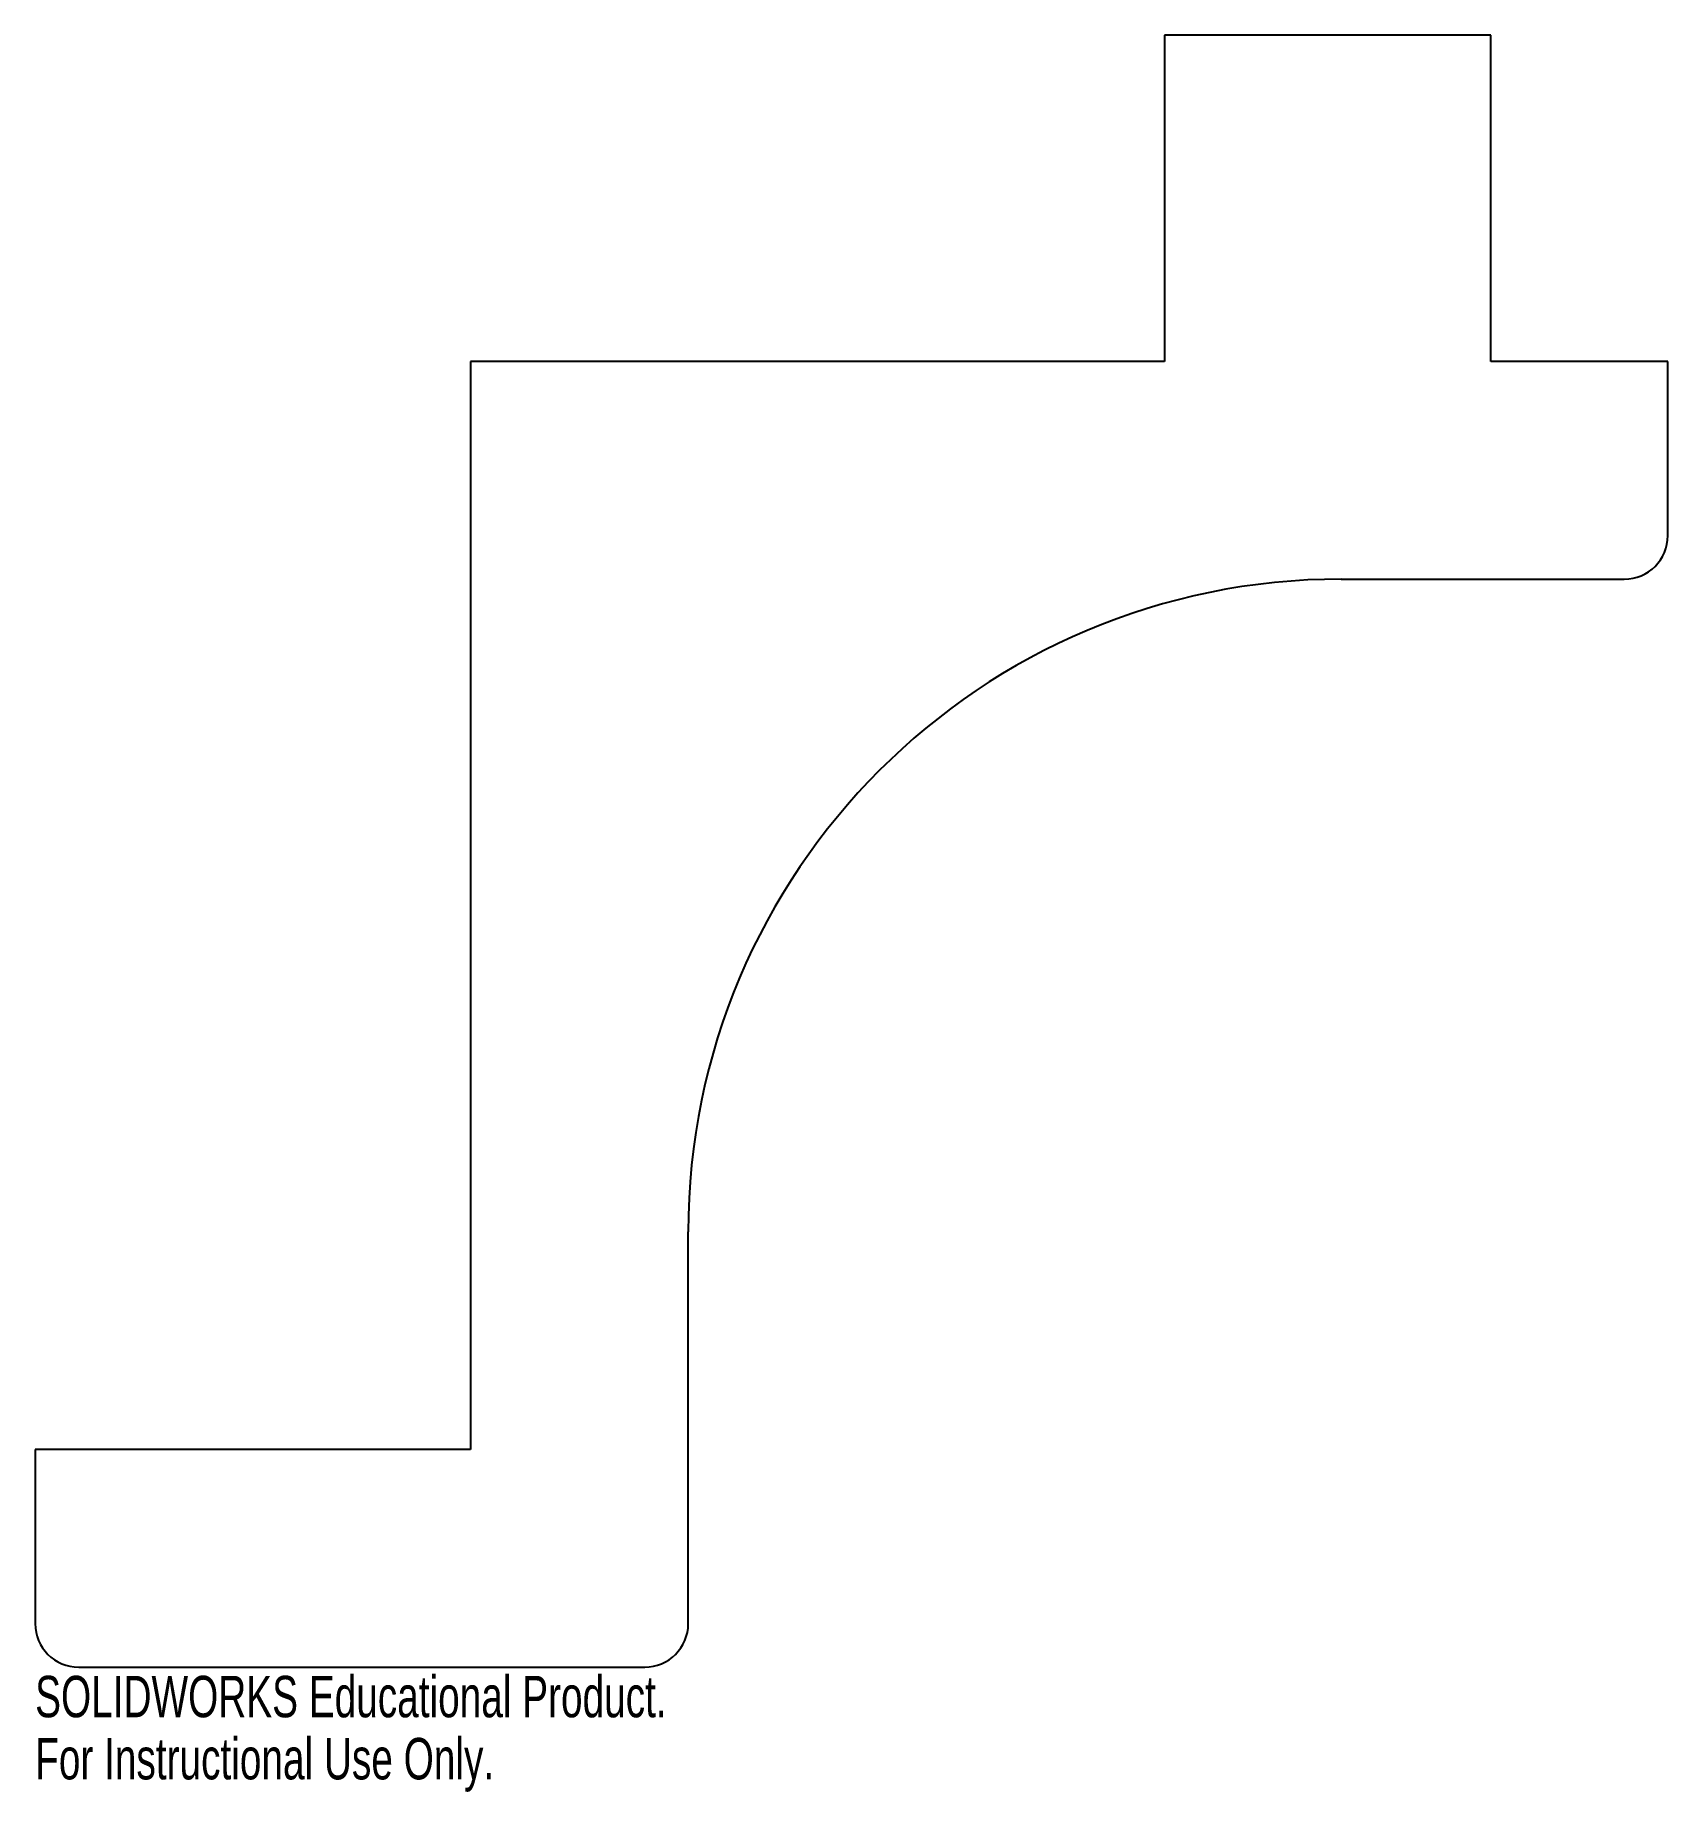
# Model space of a CAD drawing. Header units: inches. Extents: x 0 to 7.5, y -0.57 to 7.5.
import ezdxf

# ---------------------------------------------------------------- set-up
doc = ezdxf.new("R2010")
doc.units = ezdxf.units.IN
doc.header["$MEASUREMENT"] = 0
doc.styles.add('SLDTEXTSTYLE0', font='TXT', dxfattribs={"width": 0.7})

msp = doc.modelspace()

# ---------------------------------------------------------------- linework, layer by layer
at = {"color": 7, "linetype": 'Continuous', "lineweight": 25}
for p, q in [((5.1875, 7.5), (5.1875, 6)), ((6.6875, 7.5), (5.1875, 7.5)), ((6.6875, 6), (6.6875, 7.5)), ((2, 6), (2, 1)), ((5.1875, 6), (2, 6)), ((7.5, 6), (6.6875, 6)), ((7.5, 5.2), (7.5, 6)), ((6, 5), (7.3, 5)), ((3, 0.2), (3, 2)), ((2, 1), (0, 1)), ((0, 1), (0, 0.2)), ((0.2, 0), (2.8, 0))]:
    msp.add_line(p, q, dxfattribs=at)
for centre, radius, start, end in [((7.3, 5.2), 0.2, 270, 0), ((6, 2), 3, 90, 180), ((0.2, 0.2), 0.2, 180, 270), ((2.8, 0.2), 0.2, 270, 0)]:
    msp.add_arc(centre, radius, start, end, dxfattribs=at)

# ---------------------------------------------------------------- texts
at = {"color": 7, "linetype": 'Continuous', "char_height": 0.1903, "attachment_point": 1, "style": 'SLDTEXTSTYLE0'}
for s, insert in [('SOLIDWORKS Educational Product.', (0, -0.0401)), ('For Instructional Use Only.', (0, -0.3256))]:
    msp.add_mtext(s, dxfattribs=dict(at, insert=insert))

doc.saveas('drawing.dxf')
